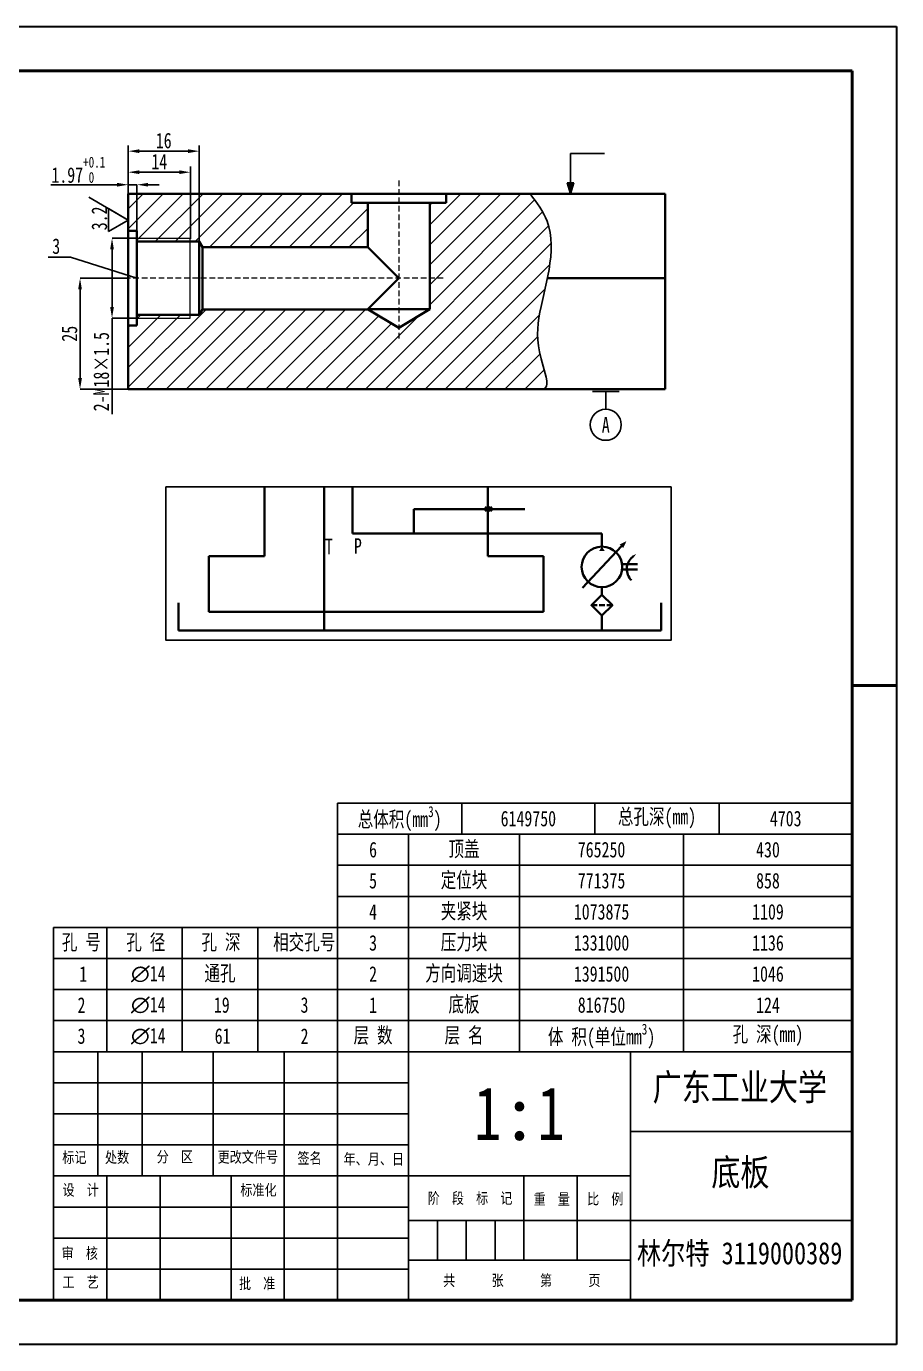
# Model space of a CAD drawing. Header units: millimetres. Extents: x 786 to 1206, y 249 to 546.
# Drawn here: x 1009.7 to 1205.8, y 248.9 to 545.9 of the extents above; entities that cross this region are included whole.
import ezdxf
from ezdxf import colors
from ezdxf.entities.mleader import LeaderData, LeaderLine
from ezdxf.math import Vec2, Vec3

# ---------------------------------------------------------------- set-up
doc = ezdxf.new("R2010")
doc.units = ezdxf.units.MM
doc.linetypes.add('ACAD_ISO06W100', pattern=[36, 24, -3, 0, -3, 0, -3, 0, -3])
doc.linetypes.add('HIDDEN', pattern=[1.905, 1.27, -0.635])
for name, color, linetype, lineweight in [('总内框线', 7, 'Continuous', 50), ('总外框线', 7, 'Continuous', 30), ('粗实线', 7, 'Continuous', 40), ('细实线', 7, 'Continuous', 25)]:
    doc.layers.add(name, color=color, linetype=linetype, lineweight=lineweight)
doc.layers.add('虚线', color=7, linetype='ACAD_ISO06W100')
doc.styles.get("Standard").update_dxf_attribs({"font": '', "height": 3.5})
doc.styles.add('陈杰（2）', font='gbenor.shx', dxfattribs={"width": 0.8, "bigfont": 'gbcbig.shx'})
doc.styles.get('Standard').set_extended_font_data('HYSWLongFangSong')
doc.dimstyles.new('ISO-25', dxfattribs={"dimtxt": 2.5, "dimasz": 2.5, "dimexe": 1.25, "dimexo": 0.625, "dimtad": 1, "dimtxsty": 'Standard', "dimcen": 2.5, "dimadec": 0, "dimazin": 0, "dimtfac": 1, "dimtmove": 0, "dimatfit": 3, "dimfxl": 1, "dimarcsym": 0})

# ---------------------------------------------------------------- blocks, each defined once
blk = doc.blocks.new('*D37')
at = {"color": 0, "lineweight": -2, "transparency": 16777216}
for p, q in [((1032.67, 498.78), (1032.67, 514.3)), ((1046.67, 498.03), (1046.67, 514.3)), ((1044.17, 513.05), (1035.17, 513.05))]:
    blk.add_line(p, q, dxfattribs=at)
at = {"color": 0, "transparency": 16777216}
for points in [[(1035.17, 513.47), (1035.17, 512.63), (1032.67, 513.05)], [(1044.17, 513.47), (1044.17, 512.63), (1046.67, 513.05)]]:
    blk.add_solid(points, dxfattribs=at)
at = {"layer": 'Defpoints', "color": 0, "transparency": 16777216}
for p in [(1032.67, 513.05), (1032.67, 498.16), (1046.67, 497.41)]:
    blk.add_point(p, dxfattribs=at)
at = {"color": 0, "transparency": 16777216, "insert": (1039.67, 515.43), "char_height": 3.5, "attachment_point": 5}
blk.add_mtext('14', dxfattribs=at)
blk = doc.blocks.new('*D38')
at = {"color": 0, "lineweight": -2, "transparency": 16777216}
for p, q in [((1032.67, 498.03), (1032.67, 519.04)), ((1046.17, 517.79), (1035.17, 517.79)), ((1048.67, 489.78), (1048.67, 519.04))]:
    blk.add_line(p, q, dxfattribs=at)
at = {"color": 0, "transparency": 16777216}
for points in [[(1035.17, 518.21), (1035.17, 517.37), (1032.67, 517.79)], [(1046.17, 518.21), (1046.17, 517.37), (1048.67, 517.79)]]:
    blk.add_solid(points, dxfattribs=at)
at = {"layer": 'Defpoints', "color": 0, "transparency": 16777216}
for p in [(1032.67, 517.79), (1032.67, 497.41), (1048.67, 489.16)]:
    blk.add_point(p, dxfattribs=at)
at = {"color": 0, "transparency": 16777216, "insert": (1040.67, 520.16), "char_height": 3.5, "attachment_point": 5}
blk.add_mtext('16', dxfattribs=at)
blk = doc.blocks.new('*D42')
at = {"color": 0, "lineweight": -2, "transparency": 16777216}
for p, q in [((1034.64, 498.16), (1029.02, 498.16)), ((1029.02, 495.66), (1029.02, 482.66)), ((1034.64, 480.16), (1029.02, 480.16)), ((1029.02, 480.16), (1029.02, 458.56))]:
    blk.add_line(p, q, dxfattribs=at)
at = {"color": 0, "transparency": 16777216}
for points in [[(1028.6, 495.66), (1029.44, 495.66), (1029.02, 498.16)], [(1028.6, 482.66), (1029.44, 482.66), (1029.02, 480.16)]]:
    blk.add_solid(points, dxfattribs=at)
at = {"layer": 'Defpoints', "color": 0, "transparency": 16777216}
for p in [(1034.64, 498.16), (1029.02, 480.16), (1034.64, 480.16)]:
    blk.add_point(p, dxfattribs=at)
at = {"color": 0, "transparency": 16777216, "insert": (1026.61, 468.11), "char_height": 3.5, "attachment_point": 5, "rotation": 90}
blk.add_mtext('2-M18×1.5', dxfattribs=at)
blk = doc.blocks.new('*D43')
at = {"color": 0, "lineweight": -2, "transparency": 16777216}
for p, q in [((1032.67, 489.16), (1021.81, 489.16)), ((1021.81, 486.66), (1021.81, 466.66)), ((1032.67, 464.16), (1021.81, 464.16))]:
    blk.add_line(p, q, dxfattribs=at)
at = {"color": 0, "transparency": 16777216}
for points in [[(1021.39, 486.66), (1022.23, 486.66), (1021.81, 489.16)], [(1021.39, 466.66), (1022.23, 466.66), (1021.81, 464.16)]]:
    blk.add_solid(points, dxfattribs=at)
at = {"layer": 'Defpoints', "color": 0, "transparency": 16777216}
for p in [(1032.67, 489.16), (1021.81, 464.16), (1032.67, 464.16)]:
    blk.add_point(p, dxfattribs=at)
at = {"color": 0, "transparency": 16777216, "insert": (1019.44, 476.66), "char_height": 3.5, "attachment_point": 5, "rotation": 90}
blk.add_mtext('25', dxfattribs=at)
blk = doc.blocks.new('*D44')
at = {"color": 0, "lineweight": -2, "transparency": 16777216}
for p, q in [((1030.17, 510.23), (1015.19, 510.23)), ((1032.67, 499.81), (1032.67, 510.23)), ((1034.64, 510.23), (1032.67, 510.23)), ((1034.64, 499.81), (1034.64, 510.23)), ((1037.14, 510.23), (1039.64, 510.23))]:
    blk.add_line(p, q, dxfattribs=at)
at = {"color": 0, "transparency": 16777216}
for points in [[(1030.17, 510.65), (1030.17, 509.81), (1032.67, 510.23)], [(1037.14, 510.65), (1037.14, 509.81), (1034.64, 510.23)]]:
    blk.add_solid(points, dxfattribs=at)
at = {"layer": 'Defpoints', "color": 0, "transparency": 16777216}
for p in [(1032.67, 510.23), (1032.67, 499.81), (1034.64, 499.81)]:
    blk.add_point(p, dxfattribs=at)
at = {"color": 0, "transparency": 16777216, "insert": (1021.43, 513.57), "char_height": 3.5, "attachment_point": 5}
blk.add_mtext('1.97{\\H0.7x;\\S+0.1^  0;}', dxfattribs=at)
blk = doc.blocks.new('粗糙度')
at = {"layer": '细实线'}
for p, q in [((0, 0), (5.12, 8.87)), ((2.56, 4.43), (-2.56, 4.43)), ((-2.56, 4.43), (0, 0)), ((2.56, 4.43), (0, 0))]:
    blk.add_line(p, q, dxfattribs=at)
blk = doc.blocks.new('_None')

msp = doc.modelspace()

# ---------------------------------------------------------------- hatches: boundary and pattern name
at = {"linetype": 'Continuous', "lineweight": 0}
h = msp.add_hatch(dxfattribs=at)
h.set_pattern_fill('ANSI31', style=0)
h.set_pattern_definition([(45, (6.802, 0), (-2.245064, 2.245064), [])])
h.paths.add_polyline_path([(1126.154, 464.156), (1126.662, 464.411), (1126.944, 464.859), (1127.041, 465.466), (1126.989, 466.197), (1126.829, 467.015), (1126.596, 467.886), (1126.331, 468.776), (1126.07, 469.647), (1125.838, 470.482), (1125.635, 471.279), (1125.46, 472.043), (1125.312, 472.777), (1125.19, 473.484), (1125.093, 474.168), (1125.02, 474.83), (1124.97, 475.475), (1124.941, 476.107), (1124.933, 476.727), (1124.944, 477.339), (1124.974, 477.946), (1125.022, 478.553), (1125.086, 479.161), (1125.165, 479.773), (1125.258, 480.394), (1125.365, 481.025), (1125.483, 481.666), (1125.611, 482.316), (1125.748, 482.973), (1125.891, 483.639), (1126.041, 484.311), (1126.195, 484.99), (1126.351, 485.674), (1126.508, 486.363), (1126.666, 487.057), (1126.821, 487.754), (1126.974, 488.454), (1127.121, 489.156), (1127.288, 489.99), (1127.443, 490.825), (1127.585, 491.66), (1127.711, 492.494), (1127.819, 493.326), (1127.905, 494.154), (1127.968, 494.978), (1128.005, 495.797), (1128.014, 496.609), (1127.992, 497.414), (1127.937, 498.21), (1127.846, 498.996), (1127.716, 499.771), (1127.546, 500.534), (1127.334, 501.283), (1127.075, 502.019), (1126.77, 502.739), (1126.422, 503.446), (1126.037, 504.141), (1125.62, 504.826), (1125.176, 505.502), (1124.711, 506.172), (1124.23, 506.836), (1123.739, 507.497), (1123.242, 508.156), (1104.315, 508.156), (1104.315, 506.186), (1100.665, 506.186), (1100.665, 482.186), (1093.665, 477.98), (1086.715, 482.156), (1049.416, 482.156), (1048.665, 480.906), (1034.635, 480.906), (1034.635, 478.506), (1032.665, 478.506), (1032.665, 464.156)])
h = msp.add_hatch(dxfattribs=at)
h.set_pattern_fill('ANSI31', style=0)
h.set_pattern_definition([(45, (796.3624, 254.9965), (-2.245064, 2.245064), [])])
h.paths.add_polyline_path([(1083.015, 506.186), (1083.015, 508.156), (1032.665, 508.156), (1032.665, 499.806), (1034.635, 499.806), (1034.635, 497.406), (1048.665, 497.406), (1049.416, 496.156), (1086.665, 496.156), (1086.665, 506.186)])
h = msp.add_hatch(color=256)
h.dxf.hatch_style = 1
h.paths.add_polyline_path([(1133.078, 510.647), (1132.353, 510.647), (1132.353, 508.156)])
h.paths.add_polyline_path([(1132.353, 510.647), (1131.629, 510.647), (1132.353, 508.156)])

# ---------------------------------------------------------------- linework, layer by layer
for p, q in [((1139.845, 535.907), (1195.845, 535.907)), ((1195.845, 535.907), (1195.845, 355.907)), ((1139.985, 517.251), (1132.353, 517.251)), ((1132.353, 517.251), (1132.353, 508.156)), ((1132.353, 508.156), (1131.629, 510.647)), ((1131.629, 510.647), (1132.353, 510.647)), ((1132.353, 508.156), (1133.078, 510.647)), ((1133.078, 510.647), (1132.353, 510.647)), ((1137.845, 370.907), (1079.845, 370.907)), ((1079.845, 370.907), (1079.845, 363.907)), ((1079.845, 370.907), (1107.845, 370.907)), ((1107.845, 370.907), (1107.845, 363.907)), ((1137.845, 363.907), (1137.845, 370.907)), ((1137.845, 370.907), (1195.845, 370.907)), ((1137.845, 370.907), (1165.845, 370.907)), ((1165.845, 370.907), (1165.845, 363.907)), ((1079.845, 356.907), (1079.845, 363.907)), ((1079.845, 363.907), (1195.845, 363.907)), ((1120.845, 363.907), (1095.845, 363.907)), ((1095.845, 363.907), (1095.845, 356.907)), ((1120.845, 356.907), (1120.845, 363.907)), ((1195.845, 363.907), (1137.845, 363.907)), ((1195.845, 363.907), (1157.845, 363.907)), ((1157.845, 363.907), (1157.845, 356.907)), ((1079.845, 349.907), (1079.845, 356.907)), ((1079.845, 356.907), (1195.845, 356.907)), ((1120.845, 356.907), (1095.845, 356.907)), ((1095.845, 356.907), (1095.845, 349.907)), ((1120.845, 349.907), (1120.845, 356.907)), ((1157.845, 356.907), (1157.845, 349.907)), ((1079.845, 342.907), (1079.845, 349.907)), ((1079.845, 349.907), (1195.845, 349.907)), ((1120.845, 349.907), (1095.845, 349.907)), ((1095.845, 349.907), (1095.845, 342.907)), ((1120.845, 342.907), (1120.845, 349.907)), ((1195.845, 349.907), (1157.845, 349.907)), ((1157.845, 349.907), (1157.845, 342.907)), ((1082.386, 342.907), (1015.845, 342.907)), ((1015.845, 342.907), (1015.845, 335.907)), ((1015.845, 342.907), (1027.845, 342.907)), ((1027.845, 342.907), (1027.845, 314.907)), ((1044.845, 314.907), (1044.845, 342.907)), ((1044.845, 342.907), (1056.845, 342.907)), ((1061.845, 342.907), (1061.845, 314.907)), ((1079.845, 335.907), (1079.845, 342.907)), ((1079.845, 342.907), (1195.845, 342.907)), ((1120.845, 342.907), (1095.845, 342.907)), ((1095.845, 342.907), (1095.845, 335.907)), ((1120.845, 335.907), (1120.845, 342.907)), ((1195.845, 342.907), (1157.845, 342.907)), ((1157.845, 342.907), (1157.845, 335.907)), ((1082.386, 335.907), (1015.845, 335.907)), ((1015.845, 335.907), (1015.845, 314.907)), ((1027.845, 335.907), (1039.845, 335.907)), ((1079.845, 328.907), (1079.845, 335.907)), ((1079.845, 335.907), (1195.845, 335.907)), ((1120.845, 335.907), (1095.845, 335.907)), ((1095.845, 335.907), (1095.845, 328.907)), ((1120.845, 328.907), (1120.845, 335.907)), ((1157.845, 335.907), (1157.845, 328.907)), ((1082.386, 328.907), (1015.845, 328.907)), ((1079.845, 321.907), (1079.845, 328.907)), ((1079.845, 328.907), (1195.845, 328.907)), ((1120.845, 328.907), (1095.845, 328.907)), ((1095.845, 328.907), (1095.845, 321.907)), ((1120.845, 321.907), (1120.845, 328.907)), ((1195.845, 328.907), (1157.845, 328.907)), ((1157.845, 328.907), (1157.845, 321.907)), ((1082.386, 321.907), (1015.845, 321.907)), ((1079.845, 314.907), (1079.845, 321.907)), ((1079.845, 321.907), (1195.845, 321.907)), ((1120.845, 321.907), (1095.845, 321.907)), ((1095.845, 321.907), (1095.845, 314.907)), ((1120.845, 314.907), (1120.845, 321.907)), ((1195.845, 321.907), (1157.845, 321.907)), ((1157.845, 321.907), (1157.845, 314.907)), ((1195.845, 314.907), (1195.845, 321.907)), ((1015.845, 314.907), (1195.845, 314.907)), ((1015.845, 258.907), (1015.845, 314.907)), ((1025.845, 314.907), (1025.845, 286.907)), ((1035.845, 314.907), (1035.845, 286.907)), ((1051.845, 314.907), (1051.845, 286.907)), ((1067.845, 314.907), (1067.845, 286.907)), ((1079.845, 314.907), (1079.845, 258.907)), ((1095.845, 314.907), (1079.845, 314.907)), ((1095.845, 314.907), (1095.845, 258.907)), ((1157.845, 314.907), (1120.845, 314.907)), ((1195.845, 314.907), (1129.303, 314.907)), ((1141.303, 314.907), (1153.303, 314.907)), ((1141.303, 314.907), (1175.303, 314.907)), ((1145.845, 258.907), (1145.845, 314.907)), ((1195.845, 314.907), (1195.845, 258.907)), ((1015.845, 307.907), (1095.845, 307.907)), ((1015.845, 300.907), (1095.845, 300.907)), ((1145.845, 296.907), (1195.845, 296.907)), ((1015.845, 293.907), (1095.845, 293.907)), ((1015.845, 286.907), (1145.845, 286.907)), ((1027.845, 286.907), (1027.845, 258.907)), ((1039.845, 286.907), (1039.845, 258.907)), ((1055.845, 286.907), (1055.845, 258.907)), ((1067.845, 286.907), (1067.845, 258.907)), ((1121.845, 267.907), (1121.845, 286.907)), ((1133.845, 267.907), (1133.845, 286.907)), ((1015.845, 279.907), (1095.845, 279.907)), ((1095.845, 276.907), (1145.845, 276.907)), ((1102.345, 276.907), (1102.345, 267.907)), ((1108.845, 276.907), (1108.845, 267.907)), ((1115.345, 276.907), (1115.345, 267.907)), ((1145.845, 276.907), (1195.845, 276.907)), ((1015.845, 272.907), (1095.845, 272.907)), ((1095.845, 267.907), (1145.845, 267.907)), ((1015.845, 265.907), (1095.845, 265.907)), ((1015.845, 258.907), (949.303, 258.907)), ((1195.845, 258.907), (1015.845, 258.907))]:
    msp.add_line(p, q)
at = {"color": 7, "linetype": 'HIDDEN', "lineweight": 0}
for p, q in [((1093.665, 511.156), (1093.665, 474.98)), ((1103.665, 489.156), (1029.665, 489.156))]:
    msp.add_line(p, q, dxfattribs=at)
at = {"color": 7, "linetype": 'Continuous', "lineweight": 40}
for p, q in [((1083.015, 508.156), (1032.665, 508.156)), ((1032.665, 508.156), (1032.665, 499.806)), ((1083.015, 506.186), (1083.015, 508.156)), ((1104.315, 508.156), (1083.015, 508.156)), ((1104.315, 508.156), (1104.315, 506.186)), ((1153.665, 508.156), (1104.315, 508.156)), ((1153.665, 464.156), (1153.665, 508.156)), ((1083.015, 506.186), (1086.665, 506.186)), ((1086.665, 496.156), (1086.665, 506.186)), ((1086.665, 506.186), (1100.665, 506.186)), ((1100.665, 506.186), (1100.665, 482.186)), ((1100.665, 506.186), (1104.315, 506.186)), ((1032.665, 499.806), (1034.635, 499.806)), ((1032.665, 499.806), (1032.665, 478.506)), ((1034.635, 497.406), (1034.635, 499.806)), ((1034.635, 497.406), (1048.665, 497.406)), ((1034.635, 497.406), (1034.635, 480.906)), ((1048.665, 497.406), (1049.416, 496.156)), ((1048.665, 497.406), (1048.665, 480.906)), ((1049.416, 496.156), (1086.665, 496.156)), ((1049.416, 496.156), (1049.416, 482.156)), ((1086.665, 496.156), (1093.665, 489.156)), ((1093.665, 489.156), (1086.695, 482.186)), ((1049.416, 482.156), (1048.665, 480.906)), ((1086.715, 482.156), (1049.416, 482.156)), ((1100.665, 482.186), (1086.695, 482.186)), ((1093.665, 477.98), (1086.715, 482.156)), ((1100.665, 482.186), (1093.665, 477.98)), ((1032.665, 478.506), (1032.665, 464.156)), ((1034.635, 478.506), (1032.665, 478.506)), ((1034.635, 478.506), (1034.635, 480.906)), ((1048.665, 480.906), (1034.635, 480.906)), ((1032.665, 464.156), (1153.665, 464.156))]:
    msp.add_line(p, q, dxfattribs=at)
at = {"color": 7, "linetype": 'Continuous', "lineweight": 0}
for p, q in [((1034.635, 498.156), (1046.665, 498.156)), ((1046.665, 480.156), (1046.665, 498.156)), ((1034.635, 480.156), (1046.665, 480.156))]:
    msp.add_line(p, q, dxfattribs=at)
at = {"lineweight": 40}
msp.add_line((1127.121, 489.156), (1153.665, 489.156), dxfattribs=at)
msp.add_lwpolyline([(1041.164, 442.151), (1154.997, 442.151), (1154.997, 407.61), (1041.164, 407.61)], close=True)
msp.add_spline([(1123.242, 508.156), (1127.078, 502.011), (1125.231, 480.22), (1126.154, 469.36), (1126.154, 464.156), (1125.87, 464.108)], degree=3)
at = {"color": 7, "linetype": 'Continuous', "lineweight": 40}
msp.add_open_spline([(1086.695, 482.186), (1086.709, 482.166), (1086.715, 482.156), (1086.715, 482.156)], degree=3, dxfattribs=at)
at = {"lineweight": 40}
for points in [[(1139.422, 427.745), (1138.81, 427.745), (1139.422, 428.7)], [(1139.422, 427.745), (1140.034, 427.745), (1139.422, 428.7)], [(1143.393, 429.169), (1144.209, 428.356), (1144.96, 429.942)], [(1146.118, 426.578), (1146.467, 426.139), (1147.162, 427.033)]]:
    msp.add_solid(points, dxfattribs=at)
at = {"layer": '总内框线'}
for p, q in [((795.845, 535.907), (1195.845, 535.907)), ((1195.845, 535.907), (1195.845, 258.907)), ((1195.845, 397.407), (1205.845, 397.407)), ((1195.845, 258.907), (795.845, 258.907))]:
    msp.add_line(p, q, dxfattribs=at)
at = {"layer": '总外框线'}
for p, q in [((785.845, 545.907), (1205.845, 545.907)), ((1205.845, 545.907), (1205.845, 248.907)), ((1205.845, 248.907), (785.845, 248.907))]:
    msp.add_line(p, q, dxfattribs=at)
at = {"layer": '粗实线', "lineweight": -3}
msp.add_line((1137.292, 463.645), (1143.292, 463.645), dxfattribs=at)
at = {"layer": '粗实线', "lineweight": 40}
for p, q in [((1076.856, 442.151), (1076.856, 409.799)), ((1083.25, 431.626), (1083.25, 442.151)), ((1113.684, 437.163), (1097.058, 437.163)), ((1097.058, 437.163), (1097.058, 431.626)), ((1113.684, 437.163), (1113.101, 437.625)), ((1113.684, 437.163), (1113.101, 436.702)), ((1113.684, 437.163), (1114.266, 437.625)), ((1113.684, 437.163), (1114.266, 436.702)), ((1114.018, 437.163), (1114.601, 437.625)), ((1114.018, 437.163), (1114.601, 436.702)), ((1122.044, 437.163), (1114.018, 437.163)), ((1139.422, 431.626), (1083.25, 431.626)), ((1139.422, 428.7), (1139.422, 431.626)), ((1135.05, 419.439), (1143.813, 428.803)), ((1143.969, 424.732), (1147.469, 424.732)), ((1143.969, 423.51), (1147.469, 423.51)), ((1139.431, 417.87), (1139.431, 419.542)), ((1043.967, 409.797), (1043.967, 416.067)), ((1152.807, 409.797), (1152.807, 416.067)), ((1139.431, 409.797), (1139.431, 413.141)), ((1152.807, 409.797), (1043.967, 409.797))]:
    msp.add_line(p, q, dxfattribs=at)
msp.add_lwpolyline([(1139.431, 413.141), (1141.796, 415.505), (1139.431, 417.87), (1137.067, 415.505)], close=True, dxfattribs=at)
msp.add_circle((1139.431, 424.121), 4.579, dxfattribs=at)
msp.add_arc((1148.609, 423.621), 3.573, 130.24221, 224.62587, dxfattribs=at)
at = {"layer": '细实线'}
msp.add_line((1140.292, 463.645), (1140.292, 459.645), dxfattribs=at)
msp.add_circle((1140.292, 456.145), 3.5, dxfattribs=at)
at = {"layer": '虚线', "lineweight": 40}
for p, q in [((1063.364, 426.581), (1063.364, 442.151)), ((1113.684, 426.581), (1113.684, 442.151)), ((1050.824, 414.041), (1050.824, 426.581)), ((1050.824, 426.581), (1063.364, 426.581)), ((1055.004, 426.581), (1063.364, 426.581)), ((1126.224, 426.581), (1113.684, 426.581)), ((1126.224, 414.041), (1126.224, 426.581)), ((1063.524, 414.041), (1050.824, 414.041)), ((1137.067, 415.505), (1138.321, 415.505)), ((1140.058, 415.505), (1138.804, 415.505)), ((1139.431, 415.505), (1140.058, 415.505)), ((1141.796, 415.505), (1140.542, 415.505))]:
    msp.add_line(p, q, dxfattribs=at)
at = {"layer": '虚线', "linetype": 'Continuous', "lineweight": 40}
msp.add_line((1063.524, 414.041), (1126.224, 414.041), dxfattribs=at)

# ---------------------------------------------------------------- block references
at = {"rotation": 90.0000049955606}
msp.add_blockref('粗糙度', (1032.665, 502.276), dxfattribs=at)

# ---------------------------------------------------------------- texts
at = {"insert": (1024.397, 499.967), "char_height": 3.5, "attachment_point": 1, "rotation": 90}
msp.add_mtext_dynamic_manual_height_columns('3.2', width=5.65967, gutter_width=17.5, heights=[0], dxfattribs=at)
for s, width, gutter_width, heights, insert, char_height, attachment_point in [('T', 9.16779, 28.455, [0], (1077.004, 430.468), 3.5, 1), ('P', 15.35562, 28.455, [0], (1083.536, 430.575), 3.5, 1), ('\\A1;总体积(mm{\\H0.7x;\\S3^ ;})', 28, 17.5, [0], (1093.845, 367.407), 3.5, 5), ('6149750', 30, 17.5, [0], (1122.845, 367.407), 3.5, 5), ('总孔深(mm)', 28, 17.5, [0], (1151.845, 367.407), 3.5, 5), ('4703', 30, 17.5, [0], (1180.845, 367.407), 3.5, 5), ('顶盖', 25, 17.5, [0], (1108.345, 360.407), 3.5, 5), ('6', 16, 17.5, [0], (1087.845, 360.407), 3.5, 5), ('765250', 37, 17.5, [0], (1139.345, 360.407), 3.5, 5), ('430', 38, 17.5, [0], (1176.845, 360.407), 3.5, 5), ('5', 16, 17.5, [0], (1087.845, 353.407), 3.5, 5), ('定位块', 25, 17.5, [0], (1108.345, 353.407), 3.5, 5), ('771375', 37, 17.5, [0], (1139.345, 353.407), 3.5, 5), ('858', 38, 17.5, [0], (1176.845, 353.407), 3.5, 5), ('4', 16, 17.5, [0], (1087.845, 346.407), 3.5, 5), ('夹紧块', 25, 17.5, [0], (1108.345, 346.407), 3.5, 5), ('1073875', 37, 17.5, [0], (1139.345, 346.407), 3.5, 5), ('1109', 38, 17.5, [0], (1176.845, 346.407), 3.5, 5), ('\\pi1.86853;孔 号', 12, 17.5, [0], (1015.845, 339.407), 3.5, 4), ('\\pi4.38322;孔 径', 17, 17.5, [0], (1027.845, 339.407), 3.5, 4), ('\\pi4.33916;孔 深', 17, 17.5, [0], (1044.845, 339.407), 3.5, 4), ('\\pi3.48621;相交孔号', 20.54165, 17.5, [0], (1061.845, 339.407), 3.5, 4), ('压力块', 25, 17.5, [0], (1108.345, 339.407), 3.5, 5), ('3', 16, 17.5, [0], (1087.845, 339.407), 3.5, 5), ('1331000', 37, 17.5, [0], (1139.345, 339.407), 3.5, 5), ('1136', 38, 17.5, [0], (1176.845, 339.407), 3.5, 5), ('\\pi5.79196;1', 12, 17.5, [0], (1015.845, 332.407), 3.5, 4), ('\\pi5.42832;{\\fISOCPEUR|b0|i0|c0|p34;∅}14', 17, 17.5, [0], (1027.845, 332.407), 3.5, 4), ('通孔', 17, 17.5, [0], (1053.345, 332.407), 3.5, 5), ('2', 16, 17.5, [0], (1087.845, 332.407), 3.5, 5), ('方向调速块', 25, 17.5, [0], (1108.345, 332.407), 3.5, 5), ('1391500', 37, 17.5, [0], (1139.345, 332.407), 3.5, 5), ('1046', 38, 17.5, [0], (1176.845, 332.407), 3.5, 5), ('\\pi5.3979;2', 12, 17.5, [3.5], (1015.845, 325.407), 3.5, 4), ('\\pi5.42832;{\\fISOCPEUR|b0|i0|c0|p34;∅}14', 17, 17.5, [0], (1027.845, 325.407), 3.5, 4), ('\\pi7.12692;19', 17, 17.5, [0], (1044.845, 325.407), 3.5, 4), ('\\pi9.66383;3', 20.54165, 17.5, [0], (1061.845, 325.407), 3.5, 4), ('1', 16, 17.5, [0], (1087.845, 325.407), 3.5, 5), ('底板', 25, 17.5, [0], (1108.345, 325.407), 3.5, 5), ('816750', 37, 17.5, [0], (1139.345, 325.407), 3.5, 5), ('124', 38, 17.5, [0], (1176.845, 325.407), 3.5, 5), ('层 数', 16, 17.5, [0], (1087.845, 318.407), 3.5, 5), ('层 名', 25, 17.5, [0], (1108.345, 318.407), 3.5, 5), ('\\A1;体 积(单位mm{\\H0.7x;\\S3^ ;})', 37, 17.5, [0], (1139.345, 318.407), 3.5, 5), ('孔 深(mm)', 38, 17.5, [0], (1176.845, 318.407), 3.5, 5), ('\\pi5.39301;3', 12, 17.5, [0], (1015.845, 318.407), 3.5, 4), ('\\pi5.42832;{\\fISOCPEUR|b0|i0|c0|p34;∅}14', 17, 17.5, [0], (1027.845, 318.407), 3.5, 4), ('\\pi7.30315;61', 17, 17.5, [0], (1044.845, 318.407), 3.5, 4), ('\\pi9.66873;2', 20.54165, 17.5, [0], (1061.845, 318.407), 3.5, 4), ('1{\\fNSimSun|b0|i0|c134|p49;:}1', 50, 17.5, [0], (1120.845, 300.907), 12, 5)]:
    msp.add_mtext_dynamic_manual_height_columns(s, width=width, gutter_width=gutter_width, heights=heights, dxfattribs=dict(insert=insert, char_height=char_height, attachment_point=attachment_point))
at = {"attachment_point": 1, "style": '陈杰（2）'}
for s, insert, char_height, width in [('{\\fSimSun|b0|i0|c134|p2;广东工业大学}', (1150.854, 309.916), 6, 93.01929), ('{\\fSimSun|b0|i0|c134|p2;标记}', (1017.8, 292.348), 2.5, 93.01929), ('{\\fSimSun|b0|i0|c134|p2;处数}', (1027.421, 292.363), 2.5, 93.01929), ('{\\fSimSun|b0|i0|c134|p2;分\u3000区}', (1039.082, 292.487), 2.5, 93.01929), ('{\\fSimSun|b0|i0|c134|p2;更改文件号}', (1052.816, 292.432), 2.5, 93.01929), ('{\\fSimSun|b0|i0|c134|p2;签名}', (1070.801, 292.174), 2.5, 93.01929), ('{\\fSimSun|b0|i0|c134|p2;年、月、日}', (1081.195, 291.98), 2.5, 93.01929), ('{\\fSimSun|b0|i0|c134|p2;底板}', (1164.08, 290.73), 6, 93.01929), ('{\\fSimSun|b0|i0|c134|p2;设\u3000计}', (1017.859, 285.007), 2.5, 93.01929), ('{\\fSimSun|b0|i0|c134|p2;标准化}', (1057.933, 284.993), 2.5, 93.01929), ('{\\fSimSun|b0|i0|c134|p2;阶\u3000段\u3000标\u3000记}', (1100.149, 283.16), 2.5, 93.01929), ('{\\fSimSun|b0|i0|c134|p2;重\u3000量}', (1124.032, 282.932), 2.5, 93.01929), ('{\\fSimSun|b0|i0|c134|p2;比\u3000例}', (1136.084, 283.001), 2.5, 93.01929), ('{\\fSimSun|b0|i0|c134|p2;审\u3000核}', (1017.655, 270.739), 2.5, 93.01929), ('{\\fSimSun|b0|i0|c134|p2;林尔特 3119000389}', (1147.309, 272.008), 5, 97.82429), ('{\\fSimSun|b0|i0|c134|p2;工\u3000艺}', (1017.859, 264.253), 2.5, 93.01929), ('{\\fSimSun|b0|i0|c134|p2;共\u3000\u3000\u3000张\u3000\u3000\u3000第\u3000\u3000\u3000页}', (1103.642, 264.635), 2.5, 93.01929), ('{\\fSimSun|b0|i0|c134|p2;批\u3000准}', (1057.627, 263.935), 2.5, 93.01929)]:
    msp.add_mtext(s, dxfattribs=dict(at, insert=insert, char_height=char_height, width=width))
at = {"layer": '细实线', "insert": (1140.292, 456.145), "char_height": 3.5, "attachment_point": 5}
msp.add_mtext_dynamic_manual_height_columns('A', width=7, gutter_width=17.5, heights=[0], dxfattribs=at)

# ---------------------------------------------------------------- dimensions: what is measured, and where the dimension line sits
for base, p1, p2, picture, middle in [((1032.665, 517.79), (1048.665, 489.156), (1032.665, 497.406), '*D38', (1040.665, 520.165)), ((1032.665, 513.051), (1046.665, 497.406), (1032.665, 498.156), '*D37', (1039.665, 515.426))]:
    dim = msp.add_linear_dim(base=base, p1=p1, p2=p2, dimstyle='ISO-25', override={"dimtxt": 3.5, "dimtoh": 1, "dimfxl": 1.25})
    dim.commit()
    dim.dimension.update_dxf_attribs({"geometry": picture, "text_midpoint": middle})
dim = msp.add_linear_dim(base=(1032.665, 510.229), p1=(1034.635, 499.806), p2=(1032.665, 499.806), text='1.97{\\H0.7x;\\S+0.1^  0;}', dimstyle='ISO-25', override={"dimtxt": 3.5, "dimexe": 0, "dimexo": 0, "dimfxl": 1.25})
dim.commit()
dim.dimension.update_dxf_attribs({"geometry": '*D44', "text_midpoint": (1021.429, 513.573)})
dim = msp.add_linear_dim(base=(1029.018, 480.156), p1=(1034.635, 498.156), p2=(1034.635, 480.156), angle=90, text='2-M<>×1.5', dimstyle='ISO-25', override={"dimtxt": 3.5, "dimexe": 0, "dimexo": 0, "dimfxl": 1.25})
dim.commit()
dim.dimension.update_dxf_attribs({"geometry": '*D42', "text_midpoint": (1026.612, 468.11)})
dim = msp.add_linear_dim(base=(1021.811, 464.156), p1=(1032.665, 489.156), p2=(1032.665, 464.156), angle=90, dimstyle='ISO-25', override={"dimtxt": 3.5, "dimexe": 0, "dimexo": 0, "dimfxl": 1.25})
dim.commit()
dim.dimension.update_dxf_attribs({"geometry": '*D43', "text_midpoint": (1019.436, 476.656)})

# ---------------------------------------------------------------- leaders
ml = msp.add_multileader_mtext('Standard')
ml.set_content('3', color=256)
ml.set_leader_properties()
ml.set_arrow_properties(name='NONE')
ml.build(insert=Vec2(0, 0))
ml.multileader.update_dxf_attribs({"text_left_attachment_type": 5, "text_right_attachment_type": 5, "dogleg_length": 0.36})
ctx = ml.context
ctx.base_point, ctx.char_height, ctx.plane_origin = Vec3(1014.119, 493.937), 3.5, Vec3(1034.635, 489.156)
ctx.left_attachment, ctx.right_attachment, ctx.text_align_type = 5, 5, 2
notes = []
notes.append((ctx, [(0, (1, 1, 0), (1019.693, 493.937), (-1, 0), 0.36, [(0, [(1034.635, 489.156)], 0, [])])]))
ctx.mtext.insert, ctx.mtext.alignment, ctx.mtext.flow_direction = Vec3(1017.333, 498.137), 3, 5
for ctx, leaders in notes:
    for number, flags, end, landing, length, lines in leaders:
        leader = LeaderData()
        leader.index, (leader.has_last_leader_line, leader.has_dogleg_vector, leader.attachment_direction) = number, flags
        leader.last_leader_point, leader.dogleg_vector, leader.dogleg_length = Vec3(end), Vec3(landing), length
        for number, points, colour, breaks in lines:
            line = LeaderLine()
            line.index, line.vertices, line.color, line.breaks = number, Vec3.list(points), colors.encode_raw_color(colour), breaks
            leader.lines.append(line)
        ctx.leaders.append(leader)

doc.saveas('drawing.dxf')
